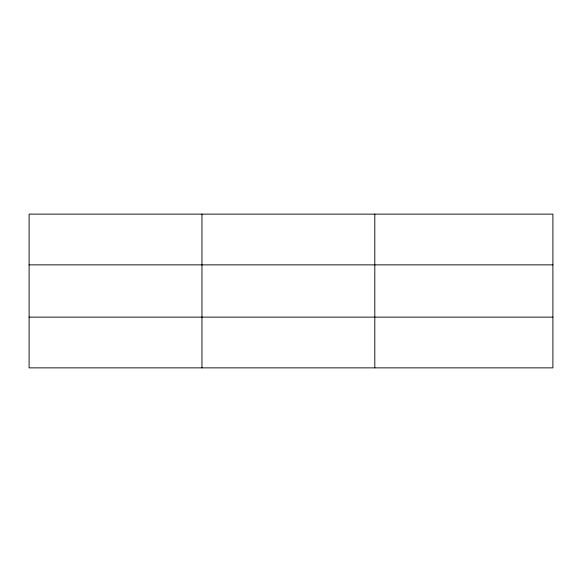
<?xml version="1.0" encoding="UTF-8"?>
<svg xmlns="http://www.w3.org/2000/svg" width="582" height="582" viewBox="0 0 582 582"><rect width="100%" height="100%" fill="white"/><g stroke="black" fill="none" stroke-linecap="round" stroke-linejoin="round"><path stroke-width="0.87" d="M201.954 214.132L201.954 367.868M374.808 214.132L374.808 367.868M552.9 317.132L552.9 367.868L29.1 367.868L29.1 214.132L552.9 214.132L552.9 317.132L29.1 317.132M29.1 264.868L552.9 264.868"/></g></svg>
